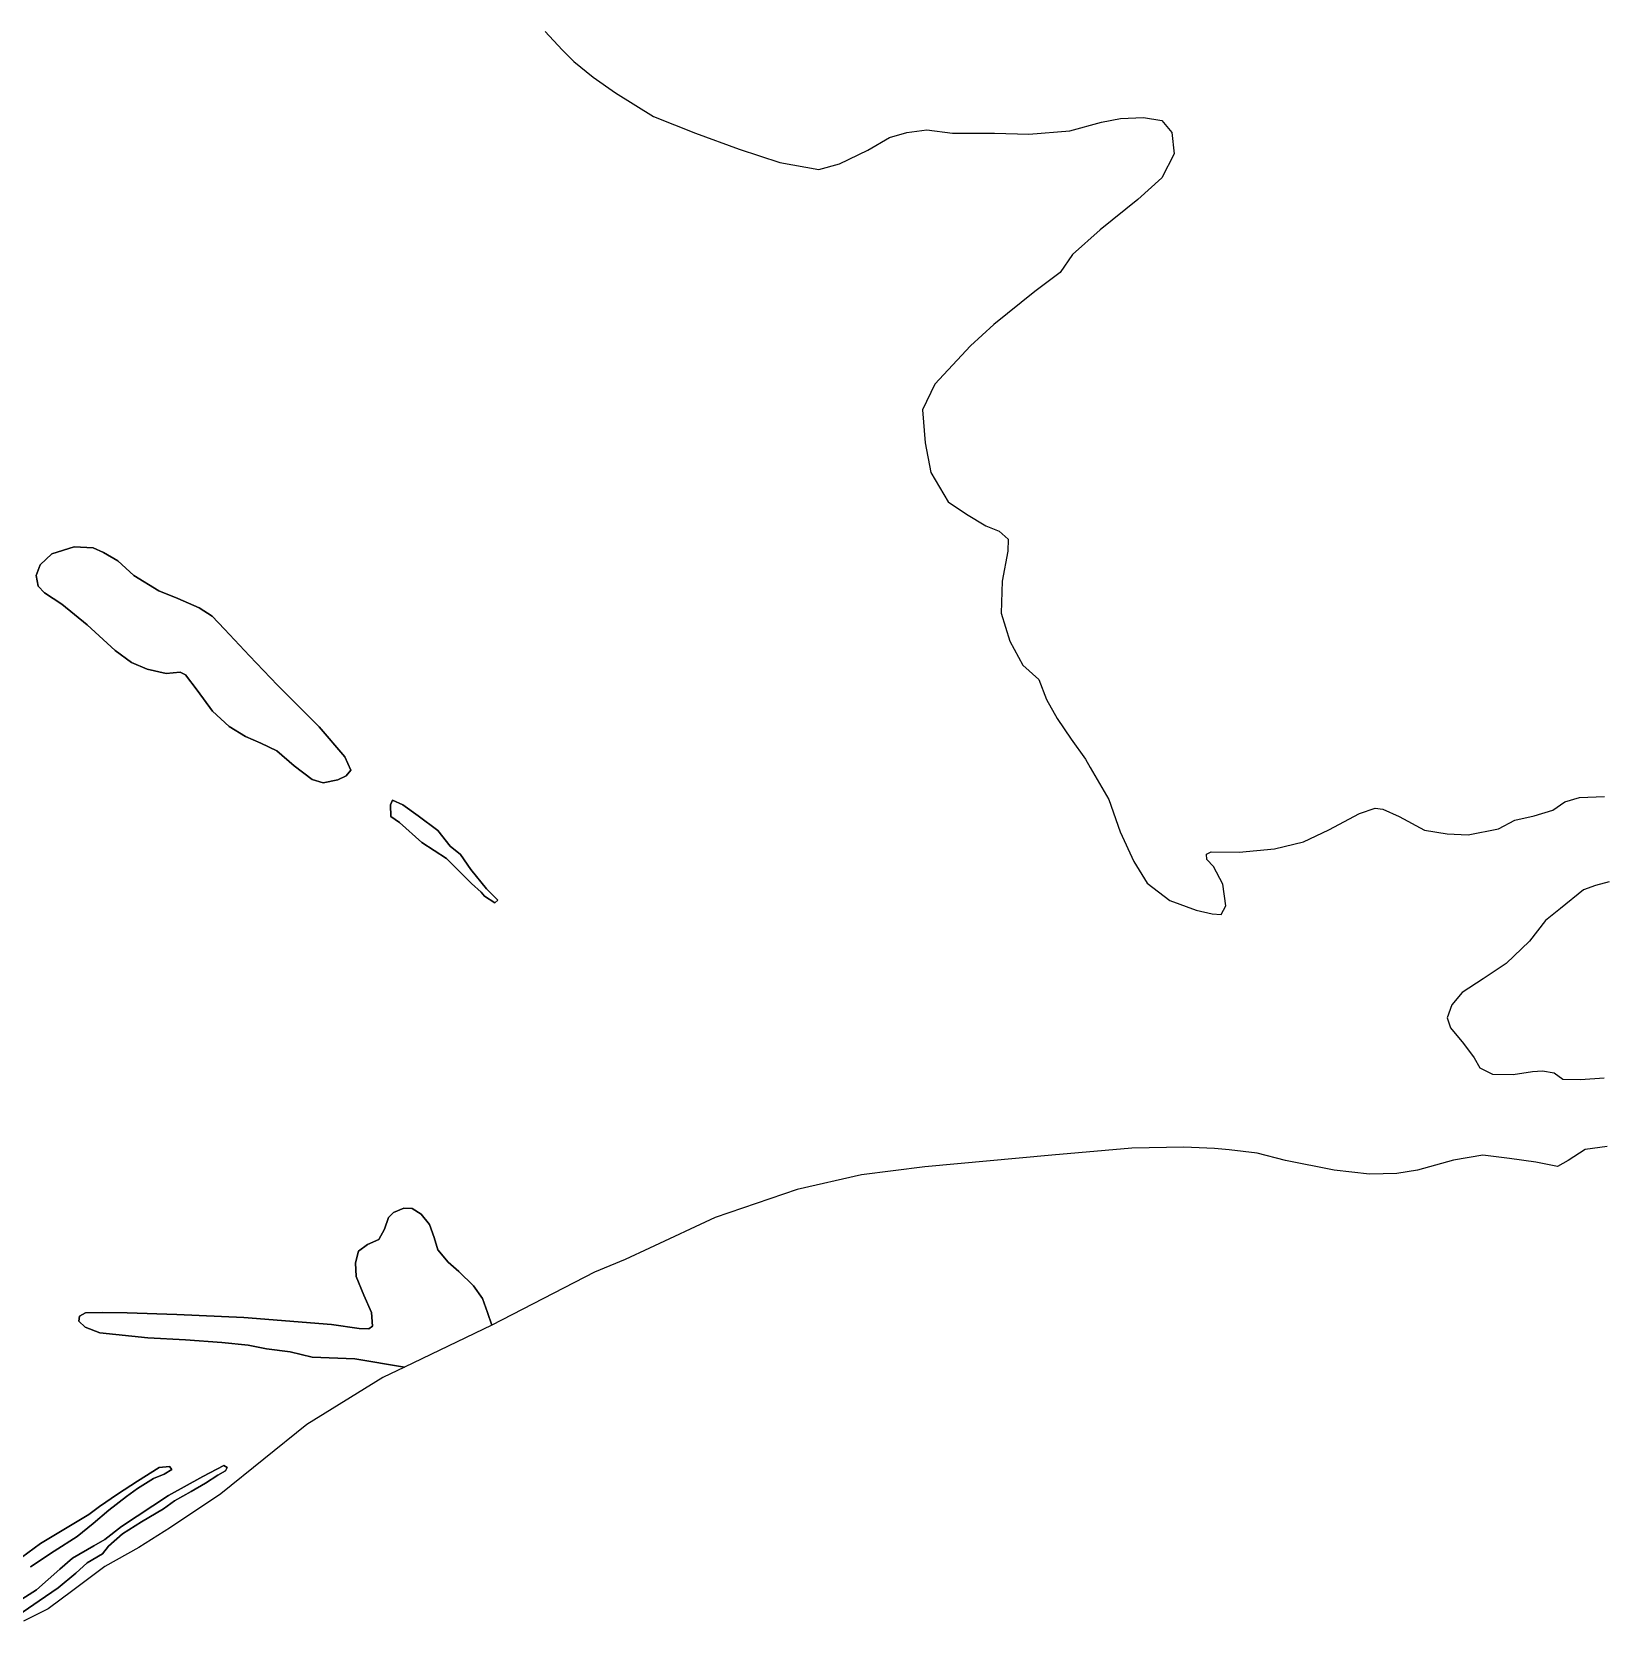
# Model space of a CAD drawing. Header units: inches. Extents: x 288635 to 1232953, y 676945 to 1655780.
# Drawn here: x 362941 to 382226, y 725393 to 744896 of the extents above; entities that cross this region are included whole.
import ezdxf

# ---------------------------------------------------------------- set-up
doc = ezdxf.new("R2010")
doc.units = ezdxf.units.IN
doc.header["$MEASUREMENT"] = 0

msp = doc.modelspace()

# ---------------------------------------------------------------- linework, layer by layer
at = {"color": 1}
for points in [[(369241.056, 744898.1593), (369449.3364, 744674.6388), (369591.5767, 744532.3986), (369830.3372, 744339.3582), (370104.6577, 744146.3178), (370572.0186, 743856.7572), (371085.0997, 743653.5568), (371623.5807, 743455.4364), (372121.4217, 743292.8761), (372598.9427, 743206.5159), (372851.6203, 743274.6198), (373202.141, 743442.2601), (373466.3015, 743599.7404), (373679.6619, 743660.7006), (373923.5024, 743691.1806), (374238.4631, 743650.5405), (374756.6241, 743650.5405), (375178.2649, 743640.3805), (375681.1859, 743681.0206), (376067.2667, 743787.7008), (376300.9472, 743833.4209), (376585.4277, 743843.5809), (376808.9482, 743808.0209), (376930.8684, 743660.7006), (376961.3485, 743396.54), (376808.9482, 743101.8995), (376514.3076, 742837.7389), (376052.0267, 742466.8982), (375711.666, 742162.0976), (375559.2657, 741943.6571), (375249.3851, 741709.9767), (374746.4641, 741303.5759), (374461.9835, 741044.4953), (374025.1026, 740572.0544), (373872.7023, 740257.0938), (373903.1824, 739850.693), (373974.3025, 739490.0122), (374187.6629, 739129.3315), (374411.1834, 738976.9312), (374649.9439, 738834.6909), (374812.5042, 738768.6508), (374924.2644, 738672.1306), (374919.1844, 738524.8103), (374848.0643, 738153.9696), (374837.9042, 737762.8088), (374944.5845, 737417.3681), (375102.0648, 737122.7275), (375300.1852, 736950.0071), (375391.6254, 736701.0867), (375524.3406, 736471.2162), (375695.791, 736217.2157), (375873.5913, 735969.5652), (375930.166, 735869.0762), (376160.0071, 735476.2312), (376297.1674, 735079.9904), (376464.8077, 734714.2297), (376627.368, 734450.0692), (376906.7686, 734236.7087), (377231.8892, 734119.8685), (377426.4113, 734072.9842), (377538.1715, 734062.8242), (377594.0516, 734169.5044), (377558.4916, 734438.745), (377441.6513, 734652.1054), (377360.3712, 734738.4656), (377355.2912, 734804.5057), (377416.2513, 734834.9858), (377756.612, 734829.9057), (378193.4928, 734870.5458), (378549.0935, 734956.906), (378858.9742, 735104.2263), (379234.8949, 735302.3467), (379427.9353, 735368.3868), (379519.3755, 735358.2268), (379722.5759, 735266.7866), (380032.4565, 735099.1463), (380311.8571, 735053.4262), (380566.6196, 735041.3612), (380942.5403, 735117.5613), (381140.6607, 735224.2415), (381379.4212, 735275.0416), (381608.0217, 735346.1618), (381755.342, 735447.762), (381933.1423, 735498.5621), (382243.0229, 735513.8021)], [(382298.903, 734467.32), (382131.2627, 734421.5999), (381983.9424, 734365.7198), (381699.4618, 734137.1194), (381516.5815, 733989.7991), (381322.7791, 733737.7036), (381033.2185, 733463.383), (380753.8179, 733275.4226), (380494.7374, 733107.7823), (380367.7372, 732955.382), (380311.8571, 732797.9017), (380352.4971, 732675.9814), (380509.9775, 732482.9411), (380642.0577, 732305.1407), (380713.1779, 732183.2205), (380865.5782, 732107.0203), (381119.5787, 732101.9403), (381358.3392, 732137.5004), (381480.2594, 732147.6604), (381622.4997, 732122.2603), (381729.1799, 732046.0602), (381947.6203, 732040.9802), (382237.1809, 732061.3002)], [(382272.741, 731218.0185), (382003.5004, 731182.4585), (381795.22, 731045.2982), (381663.1398, 730974.178), (381398.9792, 731024.9781), (381073.8586, 731070.6982), (380748.7379, 731111.3383), (380388.0572, 731050.3782), (379946.0963, 730928.4579), (379692.0958, 730887.8179), (379356.8152, 730877.6578), (378925.0143, 730928.4579), (378325.5731, 731045.2982), (377980.1324, 731136.7384), (377634.6917, 731177.3784), (377455.4097, 731193.7826), (377079.4889, 731209.0227), (376439.4077, 731198.8626), (375458.9657, 731112.5025), (373899.4026, 730970.2622), (373122.161, 730868.662), (372334.7594, 730690.8616), (371328.9174, 730345.4209), (370521.1958, 729969.5002), (370221.4752, 729832.3399), (369844.7371, 729677.8139), (368586.1903, 729027.7319), (368533.9201, 729182.261), (368472.96, 729354.9813), (368361.1998, 729507.3816), (368183.3994, 729685.182), (368051.3192, 729796.9422), (367924.3189, 729949.3425), (367878.5988, 730101.7428), (367822.7187, 730259.2231), (367721.1185, 730386.2234), (367609.3583, 730457.3435), (367507.7581, 730462.4236), (367380.7578, 730406.5434), (367319.7977, 730345.5833), (367268.9976, 730203.343), (367197.8775, 730076.3428), (367060.7172, 730015.3827), (366948.957, 729934.1025), (366913.3969, 729791.8622), (366923.5569, 729624.2219), (367014.9971, 729395.6214), (367111.5173, 729182.261), (367121.6773, 729014.6207), (367075.9572, 728979.0606), (366959.117, 728984.1406), (366618.7563, 729034.9407), (365541.7942, 729121.3009), (364718.8325, 729156.8609), (364109.2313, 729177.181), (363804.4307, 729182.261), (363601.2303, 729177.181), (363525.0301, 729136.5409), (363519.9501, 729075.5808), (363596.1503, 728999.3806), (363773.9506, 728933.3405), (364363.2318, 728872.3804), (364825.5127, 728846.9803), (365272.5536, 728811.4203), (365597.6743, 728780.9402), (365821.1947, 728735.2201), (366110.7553, 728699.66), (366379.9958, 728633.6199), (366903.2369, 728613.2999), (367514.7689, 728512.3647), (367248.4543, 728384.264), (366317.1191, 727808.5295), (365258.7837, 726954.4528), (364644.9491, 726541.702), (364253.365, 726298.2848), (363835.3225, 726065.451), (363443.7384, 725769.1171), (363142.1128, 725546.8666), (362840.4872, 725393.408)], [(362925.4513, 726058.9096), (363213.3185, 726253.6433), (363496.9524, 726431.4437), (363695.9195, 726592.3107), (363886.4199, 726757.411), (364102.3203, 726922.5113), (364237.7873, 727019.8782), (364432.521, 727142.6451), (364563.7546, 727197.6785), (364661.1214, 727256.9453), (364631.488, 727290.8121), (364504.4878, 727278.112), (364237.7873, 727113.0117), (363992.2534, 726952.1447), (363772.1197, 726799.7444), (363640.8861, 726702.3776), (363272.5853, 726482.2438), (363048.2182, 726346.7768), (362734.9509, 726118.1764)], [(362734.9509, 726118.1764), (363048.2182, 726346.7768), (363272.5853, 726482.2438), (363640.8861, 726702.3776), (363772.1197, 726799.7444), (363992.2534, 726952.1447), (364237.7873, 727113.0117), (364504.4878, 727278.112), (364631.488, 727290.8121), (364661.1214, 727256.9453), (364563.7546, 727197.6785), (364432.521, 727142.6451), (364237.7873, 727019.8782), (364102.3203, 726922.5113), (363886.4199, 726757.411), (363695.9195, 726592.3107), (363496.9524, 726431.4437), (363213.3185, 726253.6433), (362925.4513, 726058.9096)], [(362768.8177, 725462.0084), (363031.2848, 725644.0421), (363264.1186, 725804.9091), (363480.0191, 725982.7095), (363619.7194, 726109.7097), (363810.2197, 726219.7766), (363882.1865, 726312.9101), (364055.7536, 726465.3104), (364288.5874, 726613.4774), (364555.2879, 726774.3444), (364690.7548, 726871.7112), (364898.1886, 726986.0115), (365071.7556, 727087.6117), (365224.1559, 727184.9785), (365317.2894, 727240.012), (365338.4561, 727278.112), (365296.1227, 727303.5121), (365037.8889, 727168.0452), (364618.788, 726935.2114), (364043.0535, 726554.2106), (363835.6198, 726397.5769), (363700.1529, 726317.1435), (363441.919, 726168.9765), (363285.2854, 726033.5096), (362997.4181, 725779.509), (362773.051, 725635.5754)], [(362773.051, 725635.5754), (362997.4181, 725779.509), (363285.2854, 726033.5096), (363441.919, 726168.9765), (363700.1529, 726317.1435), (363835.6198, 726397.5769), (364043.0535, 726554.2106), (364618.788, 726935.2114), (365037.8889, 727168.0452), (365296.1227, 727303.5121), (365338.4561, 727278.112), (365317.2894, 727240.012), (365224.1559, 727184.9785), (365071.7556, 727087.6117), (364898.1886, 726986.0115), (364690.7548, 726871.7112), (364555.2879, 726774.3444), (364288.5874, 726613.4774), (364055.7536, 726465.3104), (363882.1865, 726312.9101), (363810.2197, 726219.7766), (363619.7194, 726109.7097), (363480.0191, 725982.7095), (363264.1186, 725804.9091), (363031.2848, 725644.0421), (362768.8177, 725462.0084)]]:
    msp.add_lwpolyline(points, dxfattribs=at)
for points in [[(363096.1043, 738011.837), (363309.4647, 737874.6768), (363619.3454, 737620.6763), (363964.7861, 737305.7156), (364162.9065, 737158.3953), (364355.9468, 737077.1152), (364589.6273, 737021.2351), (364762.3477, 737036.4751), (364828.3878, 737005.995), (364970.6281, 736818.0347), (365158.5884, 736558.9541), (365361.7889, 736370.9938), (365564.9893, 736249.0735), (365752.9496, 736167.7934), (365945.99, 736071.2732), (366159.3504, 735888.3928), (366382.8709, 735720.7525), (366514.9512, 735680.1124), (366697.8315, 735715.6724), (366799.4317, 735766.4725), (366855.3118, 735837.5927), (366784.1917, 736000.153), (366469.2311, 736365.9137), (365956.15, 736878.9948), (365610.7093, 737239.6755), (365305.9087, 737564.7961), (365153.5084, 737727.3565), (364996.0281, 737828.9567), (364731.8676, 737940.7169), (364498.1871, 738037.2371), (364193.3865, 738225.1975), (363995.2661, 738402.9978), (363822.5458, 738504.598), (363695.5455, 738565.5581), (363461.8651, 738575.7182), (363187.5445, 738489.358), (363045.3042, 738357.2777), (362994.5041, 738225.1975), (363019.9042, 738093.1172), (363096.1043, 738011.837)], [(365610.7093, 737239.6755), (365956.15, 736878.9948), (366469.2311, 736365.9137), (366784.1917, 736000.153), (366855.3118, 735837.5927), (366799.4317, 735766.4725), (366697.8315, 735715.6724), (366514.9512, 735680.1124), (366382.8709, 735720.7525), (366159.3504, 735888.3928), (365945.99, 736071.2732), (365752.9496, 736167.7934), (365564.9893, 736249.0735), (365361.7889, 736370.9938), (365158.5884, 736558.9541), (364970.6281, 736818.0347), (364828.3878, 737005.995), (364762.3477, 737036.4751), (364589.6273, 737021.2351), (364355.9468, 737077.1152), (364162.9065, 737158.3953), (363964.7861, 737305.7156), (363619.3454, 737620.6763), (363309.4647, 737874.6768), (363096.1043, 738011.837), (363019.9042, 738093.1172), (362994.5041, 738225.1975), (363045.3042, 738357.2777), (363187.5445, 738489.358), (363461.8651, 738575.7182), (363695.5455, 738565.5581), (363822.5458, 738504.598), (363995.2661, 738402.9978), (364193.3865, 738225.1975), (364498.1871, 738037.2371), (364731.8676, 737940.7169), (364996.0281, 737828.9567), (365153.5084, 737727.3565), (365305.9087, 737564.7961), (365610.7093, 737239.6755)], [(367495.3931, 735410.8718), (367368.3929, 735466.752), (367342.9928, 735410.8718), (367348.0728, 735268.6316), (367454.753, 735192.4314), (367729.0736, 734948.5909), (368028.7942, 734750.4705), (368196.4345, 734582.8302), (368338.6748, 734445.6699), (368455.515, 734338.9897), (368496.1551, 734288.1896), (368623.1554, 734206.9094), (368658.7154, 734242.4695), (368521.5552, 734379.6298), (368328.5148, 734618.3903), (368201.5145, 734801.2706), (368074.5143, 734902.8708), (367922.114, 735095.9112), (367683.3535, 735273.7116), (367495.3931, 735410.8718)], [(368658.7154, 734242.4695), (368623.1554, 734206.9094), (368496.1551, 734288.1896), (368455.515, 734338.9897), (368338.6748, 734445.6699), (368196.4345, 734582.8302), (368028.7942, 734750.4705), (367729.0736, 734948.5909), (367454.753, 735192.4314), (367348.0728, 735268.6316), (367342.9928, 735410.8718), (367368.3929, 735466.752), (367495.3931, 735410.8718), (367683.3535, 735273.7116), (367922.114, 735095.9112), (368074.5143, 734902.8708), (368201.5145, 734801.2706), (368328.5148, 734618.3903), (368521.5552, 734379.6298), (368658.7154, 734242.4695)], [(368586.1903, 729027.7319), (367514.7689, 728512.3647), (366903.2369, 728613.2999), (366379.9958, 728633.6199), (366110.7553, 728699.66), (365821.1947, 728735.2201), (365597.6743, 728780.9402), (365272.5536, 728811.4203), (364825.5127, 728846.9803), (364363.2318, 728872.3804), (363773.9506, 728933.3405), (363596.1503, 728999.3806), (363519.9501, 729075.5808), (363525.0301, 729136.5409), (363601.2303, 729177.181), (363804.4307, 729182.261), (364109.2313, 729177.181), (364718.8325, 729156.8609), (365541.7942, 729121.3009), (366618.7563, 729034.9407), (366959.117, 728984.1406), (367075.9572, 728979.0606), (367121.6773, 729014.6207), (367111.5173, 729182.261), (367014.9971, 729395.6214), (366923.5569, 729624.2219), (366913.3969, 729791.8622), (366948.957, 729934.1025), (367060.7172, 730015.3827), (367197.8775, 730076.3428), (367268.9976, 730203.343), (367319.7977, 730345.5833), (367380.7578, 730406.5434), (367507.7581, 730462.4236), (367609.3583, 730457.3435), (367721.1185, 730386.2234), (367822.7187, 730259.2231), (367878.5988, 730101.7428), (367924.3189, 729949.3425), (368051.3192, 729796.9422), (368183.3994, 729685.182), (368361.1998, 729507.3816), (368472.96, 729354.9813), (368533.9201, 729182.261), (368586.1903, 729027.7319)]]:
    msp.add_lwpolyline(points, close=True, dxfattribs=at)

doc.saveas('drawing.dxf')
